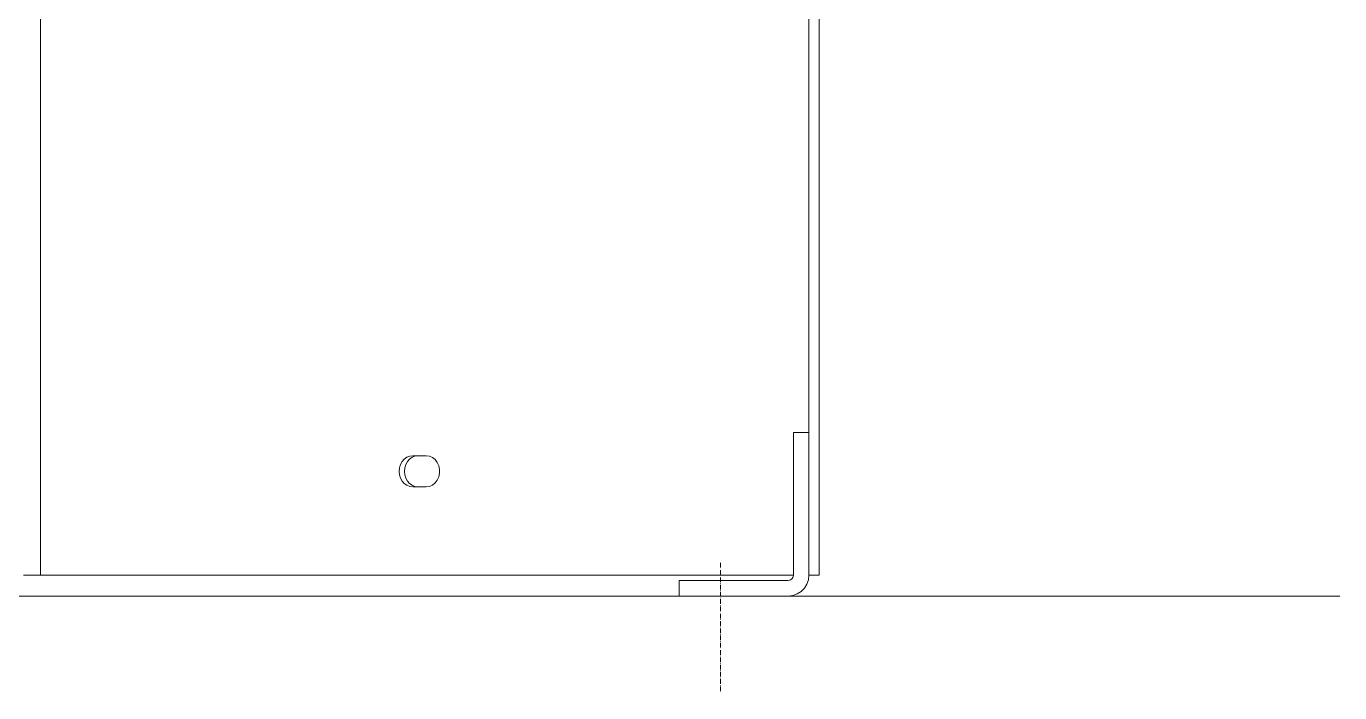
# Model space of a CAD drawing. Header units: millimetres. Extents: x 25115 to 31055, y 5999 to 10199.
# Drawn here: x 27706 to 28212, y 8718 to 8974 of the extents above; entities that cross this region are included whole.
import ezdxf

# ---------------------------------------------------------------- set-up
doc = ezdxf.new("R2010")
doc.units = ezdxf.units.MM
doc.header["$LTSCALE"] = 0.3
doc.linetypes.add('ACAD_ISO10W100', pattern=[18.5, 12, -3, 0.5, -3])
for name, color, linetype, lineweight in [('OBRYSOVA', 7, 'Continuous', 9), ('OSY', 7, 'ACAD_ISO10W100', 15), ('Visible', 7, 'Continuous', 18)]:
    doc.layers.add(name, color=color, linetype=linetype, lineweight=lineweight)

msp = doc.modelspace()

# ---------------------------------------------------------------- linework, layer by layer
at = {"layer": 'OBRYSOVA'}
msp.add_line((25943.86, 8754.87), (28211.8, 8754.87), dxfattribs=at)
at = {"layer": 'OSY', "ltscale": 0.5}
msp.add_line((27973.37, 8767.62), (27973.37, 8717.62), dxfattribs=at)
at = {"layer": 'Visible', "color": 0}
for p, q in [((28007.37, 9222.35), (28007.37, 8812.85)), ((28007.37, 9202.87), (28007.37, 8782.87)), ((28011.37, 9202.87), (28011.37, 8782.87)), ((28001.37, 8817.87), (28007.37, 8817.87)), ((28001.37, 8817.73), (28001.37, 8817.87)), ((28001.37, 8817.37), (28001.37, 8817.73)), ((28001.37, 8816.77), (28001.37, 8817.37)), ((28001.37, 8816.01), (28001.37, 8816.77)), ((28001.37, 8815.03), (28001.37, 8816.01)), ((28001.37, 8813.99), (28001.37, 8815.03)), ((28001.37, 8812.85), (28001.37, 8813.99)), ((28001.37, 8812.85), (28001.37, 8762.85)), ((27850.69, 8806.61), (27851.53, 8807.57)), ((27851.53, 8807.57), (27852.51, 8808.29)), ((27852.51, 8808.29), (27853.61, 8808.73)), ((27852.71, 8806.61), (27853.53, 8807.57)), ((27853.53, 8807.57), (27854.53, 8808.29)), ((27853.61, 8808.73), (27854.77, 8808.87)), ((27854.53, 8808.29), (27855.61, 8808.73)), ((27854.77, 8808.87), (27859.97, 8808.87)), ((27855.61, 8808.73), (27856.77, 8808.87)), ((27859.97, 8808.87), (27861.21, 8808.69)), ((27861.21, 8808.69), (27862.39, 8808.17)), ((27862.39, 8808.17), (27863.41, 8807.37)), ((27863.41, 8807.37), (27864.25, 8806.27)), ((27849.57, 8802.87), (27849.71, 8804.21)), ((27849.71, 8801.53), (27849.57, 8802.87)), ((27849.71, 8804.21), (27850.09, 8805.47)), ((27850.09, 8805.47), (27850.69, 8806.61)), ((27851.57, 8802.87), (27851.71, 8804.21)), ((27851.71, 8801.53), (27851.57, 8802.87)), ((27851.71, 8804.21), (27852.11, 8805.47)), ((27852.11, 8805.47), (27852.71, 8806.61)), ((27864.25, 8806.27), (27864.83, 8805.01)), ((27864.83, 8805.01), (27865.13, 8803.59)), ((27865.13, 8802.13), (27864.83, 8800.73)), ((27865.13, 8803.59), (27865.13, 8802.13)), ((27850.09, 8800.27), (27849.71, 8801.53)), ((27850.69, 8799.13), (27850.09, 8800.27)), ((27851.53, 8798.17), (27850.69, 8799.13)), ((27852.51, 8797.49), (27851.53, 8798.17)), ((27852.11, 8800.27), (27851.71, 8801.53)), ((27852.71, 8799.13), (27852.11, 8800.27)), ((27853.61, 8797.01), (27852.51, 8797.49)), ((27853.53, 8798.17), (27852.71, 8799.13)), ((27854.53, 8797.49), (27853.53, 8798.17)), ((27854.77, 8796.87), (27853.61, 8797.01)), ((27855.61, 8797.01), (27854.53, 8797.49)), ((27856.77, 8796.87), (27855.61, 8797.01)), ((27861.21, 8797.03), (27859.97, 8796.87)), ((27862.39, 8797.55), (27861.21, 8797.03)), ((27863.41, 8798.39), (27862.39, 8797.55)), ((27864.25, 8799.47), (27863.41, 8798.39)), ((27864.83, 8800.73), (27864.25, 8799.47)), ((27859.97, 8796.87), (27854.77, 8796.87)), ((28007.37, 8778.43), (28007.37, 8782.87)), ((28007.37, 8782.87), (28007.37, 8763.39)), ((28011.37, 8782.87), (28011.37, 8778.43)), ((28007.37, 8774.19), (28007.37, 8778.43)), ((28011.37, 8778.43), (28011.37, 8774.19)), ((28007.37, 8770.41), (28007.37, 8774.19)), ((28011.37, 8774.19), (28011.37, 8770.41)), ((28007.37, 8767.25), (28007.37, 8770.41)), ((28007.37, 8764.85), (28007.37, 8767.25)), ((28011.37, 8770.41), (28011.37, 8767.25)), ((28011.37, 8767.25), (28011.37, 8764.85)), ((27704.91, 8762.85), (27706.53, 8762.85)), ((27706.53, 8762.85), (27708.21, 8762.85)), ((27708.21, 8762.85), (27709.83, 8762.85)), ((27709.83, 8762.85), (27711.37, 8762.85)), ((27711.37, 8762.85), (28001.37, 8762.85)), ((28000.63, 8761.33), (28000.93, 8761.63)), ((28000.93, 8761.63), (28001.17, 8762.01)), ((28001.17, 8762.01), (28001.31, 8762.43)), ((28001.31, 8762.43), (28001.37, 8762.85)), ((28007.17, 8761.09), (28007.37, 8762.85)), ((28007.37, 8763.39), (28007.37, 8764.85)), ((28007.37, 8762.85), (28007.37, 8763.39)), ((28011.37, 8762.85), (28007.37, 8762.85)), ((28011.37, 8764.85), (28011.37, 8763.39)), ((28011.37, 8763.39), (28011.37, 8762.85)), ((27957.35, 8760.87), (27957.35, 8754.87)), ((27957.35, 8760.87), (27957.89, 8760.87)), ((27957.89, 8760.87), (27959.35, 8760.87)), ((27959.35, 8760.87), (27961.75, 8760.87)), ((27961.75, 8760.87), (27964.91, 8760.87)), ((27964.91, 8760.87), (27968.69, 8760.87)), ((27968.69, 8760.87), (27972.93, 8760.87)), ((27972.93, 8760.87), (27977.37, 8760.87)), ((27977.37, 8760.87), (27999.37, 8760.87)), ((27999.37, 8760.87), (27999.83, 8760.93)), ((27999.83, 8760.93), (28000.25, 8761.07)), ((28000.25, 8761.07), (28000.63, 8761.33)), ((28002.83, 8755.67), (28004.35, 8756.61)), ((28004.35, 8756.61), (28005.61, 8757.87)), ((28005.61, 8757.87), (28006.59, 8759.39)), ((28006.59, 8759.39), (28007.17, 8761.09)), ((27957.89, 8754.87), (27957.35, 8754.87)), ((27959.35, 8754.87), (27957.89, 8754.87)), ((27961.75, 8754.87), (27959.35, 8754.87)), ((27964.91, 8754.87), (27961.75, 8754.87)), ((27968.69, 8754.87), (27964.91, 8754.87)), ((27972.93, 8754.87), (27968.69, 8754.87)), ((27977.37, 8754.87), (27972.93, 8754.87)), ((27977.37, 8754.87), (27999.37, 8754.87)), ((27999.37, 8754.87), (28001.15, 8755.07)), ((28001.15, 8755.07), (28002.83, 8755.67))]:
    msp.add_line(p, q, dxfattribs=at)
at = {"layer": 'Visible'}
msp.add_line((27711.37, 8762.85), (27711.37, 9122.87), dxfattribs=at)

doc.saveas('drawing.dxf')
